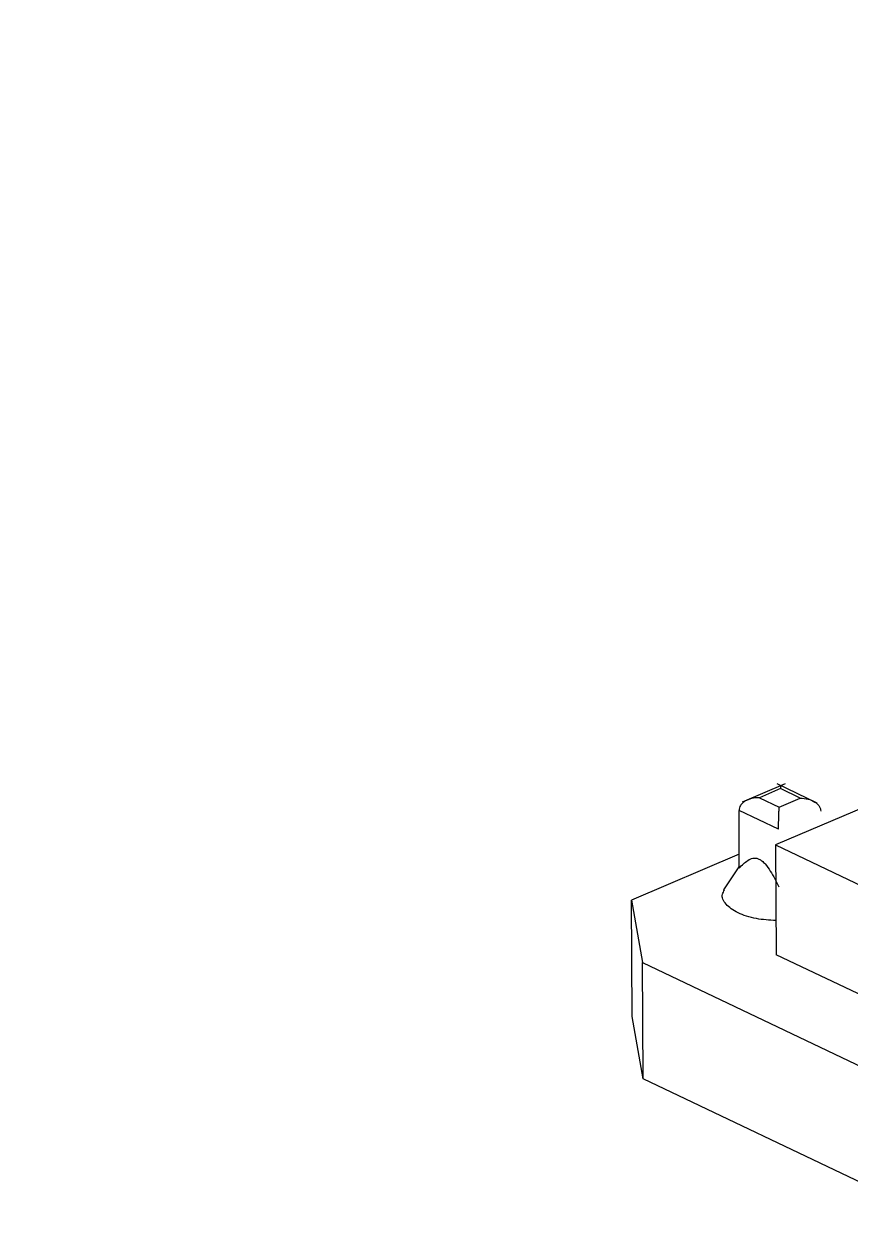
# Model space of a CAD drawing. Header units: millimetres. Extents: x 0 to 415, y 5 to 292.
# Drawn here: x 152.76 to 164.17, y 172.79 to 189.37 of the extents above; entities that cross this region are included whole.
import ezdxf

# ---------------------------------------------------------------- set-up
doc = ezdxf.new("R2010")
doc.units = ezdxf.units.MM
doc.dimstyles.new('SLDDIMSTYLE0', dxfattribs={"dimtxt": 0.18, "dimasz": 1.44, "dimexe": 0, "dimexo": 0.0625, "dimgap": 0, "dimtad": 0, "dimtih": 1, "dimtoh": 1, "dimdec": 0, "dimrnd": 1e-09, "dimzin": 0, "dimdsep": 46, "dimtxsty": 'Standard', "dimblk1": 'DOT', "dimblk2": 'DOT', "dimsah": 1, "dimcen": 0.09, "dimadec": 0, "dimazin": 0, "dimtfac": 1.44, "dimtdec": 0, "dimtofl": 0, "dimtmove": 0, "dimatfit": 3, "dimldrblk": 'DOT', "dimfxl": 1, "dimfrac": 2, "dimtolj": 1, "dimtzin": 0, "dimarcsym": 0})

# ---------------------------------------------------------------- blocks, each defined once
blk = doc.blocks.new('_Dot')
at = {"color": 0, "linetype": 'ByBlock', "lineweight": -2}
blk.add_line((-0.5, 0), (-1, 0), dxfattribs=at)
at = {"color": 0, "linetype": 'ByBlock', "const_width": 0.5}
blk.add_lwpolyline([(-0.25, 0, 1), (0.25, 0, 1)], format="xyb", close=True, dxfattribs=at)

msp = doc.modelspace()

# ---------------------------------------------------------------- linework, layer by layer
at = {"color": 7, "linetype": 'Continuous', "lineweight": 25}
for p, q in [((163.276, 178.867), (162.685, 178.614)), ((163.213, 178.802), (162.921, 178.677)), ((163.721, 178.603), (163.167, 178.867)), ((163.487, 178.672), (163.213, 178.802)), ((162.921, 178.677), (163.195, 178.547)), ((164.631, 178.659), (163.145, 178.024)), ((163.195, 178.547), (163.487, 178.672)), ((163.187, 178.241), (162.64, 178.502)), ((162.644, 177.704), (162.64, 178.502)), ((163.145, 178.024), (163.153, 176.507)), ((163.145, 178.024), (165.198, 177.046)), ((162.643, 177.897), (161.155, 177.261)), ((162.648, 177.736), (162.426, 177.403)), ((161.155, 177.261), (161.306, 176.398)), ((161.163, 175.654), (161.155, 177.261)), ((165.206, 175.529), (163.153, 176.507)), ((161.306, 176.398), (165.516, 174.393)), ((161.315, 174.791), (161.306, 176.398)), ((161.315, 174.791), (161.163, 175.654)), ((165.524, 172.786), (161.315, 174.791))]:
    msp.add_line(p, q, dxfattribs=at)
for points, knots in [([(163.22, 178.838), (163.22, 178.838), (163.219, 178.848), (163.216, 178.842), (163.214, 178.816), (163.213, 178.802)], [0, 0, 0, 0, 0.045686, 0.505128, 1, 1, 1, 1]), ([(162.921, 178.677), (162.885, 178.675), (162.814, 178.671), (162.735, 178.638), (162.686, 178.602), (162.66, 178.571), (162.643, 178.537), (162.641, 178.513), (162.64, 178.502)], [0, 0, 0, 0, 0.287056, 0.553561, 0.678049, 0.789329, 0.897222, 1, 1, 1, 1]), ([(163.487, 178.672), (163.523, 178.669), (163.594, 178.663), (163.674, 178.629), (163.723, 178.591), (163.75, 178.56), (163.767, 178.526), (163.769, 178.502), (163.77, 178.49)], [0, 0, 0, 0, 0.287059, 0.553559, 0.678046, 0.789326, 0.897223, 1, 1, 1, 1]), ([(163.187, 178.241), (163.187, 178.253), (163.187, 178.278), (163.187, 178.32), (163.188, 178.363), (163.189, 178.422), (163.192, 178.491), (163.194, 178.528), (163.195, 178.547)], [0, 0, 0, 0, 0.102779, 0.210672, 0.321952, 0.446439, 0.71294, 1, 1, 1, 1]), ([(162.644, 177.704), (162.681, 177.743), (162.737, 177.803), (162.819, 177.842), (162.873, 177.845), (162.916, 177.832), (162.959, 177.804), (163.014, 177.749), (163.097, 177.631), (163.153, 177.518), (163.191, 177.443)], [0, 0, 0, 0, 0.249432, 0.374533, 0.439888, 0.500075, 0.5604, 0.625941, 0.751146, 1, 1, 1, 1]), ([(163.15, 176.979), (163.058, 176.984), (162.862, 176.997), (162.611, 177.081), (162.447, 177.201), (162.388, 177.318), (162.429, 177.383), (162.441, 177.402)], [0, 0, 0, 0, 0.20532, 0.437489, 0.669657, 0.901826, 1, 1, 1, 1])]:
    msp.add_open_spline(points, degree=3, knots=knots, dxfattribs=at)

# ---------------------------------------------------------------- leaders
at = {"color": 7, "linetype": 'Continuous', "lineweight": 0}
msp.add_leader([(177.647, 180.949), (141.845, 204.929)], dimstyle='SLDDIMSTYLE0', dxfattribs=at)

doc.saveas('drawing.dxf')
